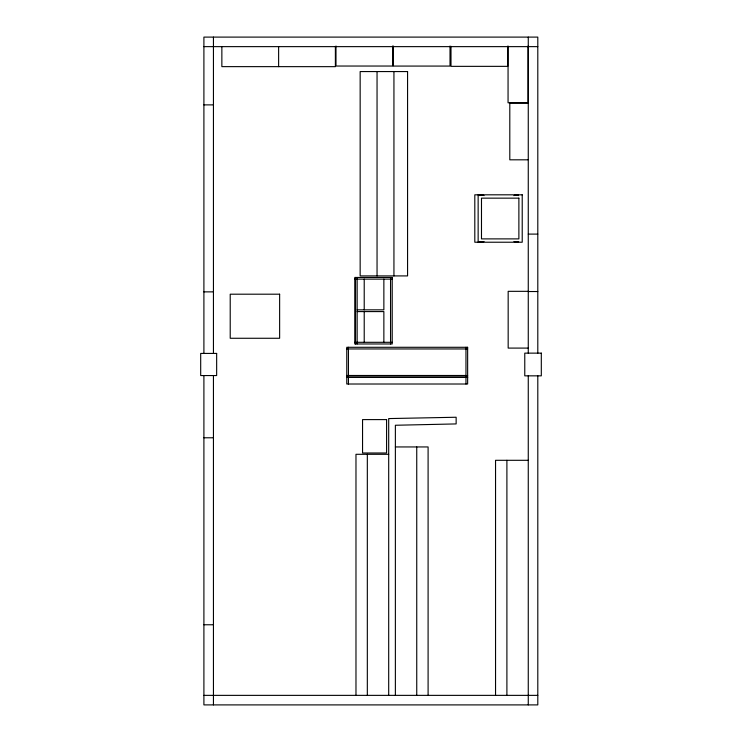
<?xml version="1.0" encoding="UTF-8"?>
<svg xmlns="http://www.w3.org/2000/svg" width="742" height="742" viewBox="0 0 742 742"><rect width="100%" height="100%" fill="white"/><g stroke="black" fill="none" stroke-linecap="round" stroke-linejoin="round"><path stroke-width="1.11" d="M355.511 342.303L355.511 343.973L355.52 277.452M479.991 195.063L483.33 195.063M514.651 195.081L517.99 195.081M483.33 242.031L479.991 242.031M517.99 242.031L514.651 242.031M203.902 46.635L537.802 46.635M527.831 103.055L509.8 103.055L509.8 159.818L527.831 159.818M203.902 104.882L213.446 104.882M528.267 234.101L537.802 234.101M354.815 279.122L392.212 279.122M528.202 291.328L508.168 291.328L508.168 348.091L528.202 348.091M528.267 291.532L537.802 291.532M203.902 291.866L213.446 291.866M357.152 309.841L383.864 309.841L383.864 279.122M357.152 311.584L383.864 311.584L383.864 342.303M354.815 342.303L392.212 342.303M346.764 348.953L467.636 348.953M346.764 375.48L465.967 375.48M465.967 375.61L467.636 375.61M346.764 377.057L467.636 377.057M346.764 377.335L467.636 377.335M203.902 437.78L213.446 437.78M395.375 446.944L428.097 446.944L428.097 695.365M388.697 454.299L355.975 454.299L355.975 695.365M528.267 460.3L495.545 460.3L495.545 695.365M203.902 624.764L213.446 624.764M203.902 695.365L537.802 695.365M537.802 353.136L537.802 37.1L203.902 37.1L203.902 353.424M537.802 375.842L537.802 704.9L203.902 704.9L203.902 375.554M528.267 37.1L528.267 353.136M528.267 375.842L528.267 704.9M528.091 46.023L528.091 102.786L508.057 102.786L508.057 46.023M507.76 46.319L507.76 66.353L450.997 66.353L450.997 46.319M506.897 460.3L506.897 695.365M478.145 194.812L478.145 242.226M465.967 347.284L465.967 384.013M450.014 46.041L450.014 66.075L393.251 66.075L393.251 46.041M416.744 446.944L416.744 695.365M395.375 695.365L395.375 425.259L456.144 423.923L456.144 417.245L388.697 418.581L388.697 695.365M393.937 71.566L393.937 275.913M392.75 46.004L392.75 66.038L335.987 66.038L335.987 46.004M390.542 277.452L390.542 343.973M377.047 71.566L377.047 275.913M367.327 454.299L367.327 695.365M364.22 279.122L364.22 309.841M364.22 311.584L364.22 342.303M357.152 277.452L357.152 343.973M348.434 347.284L348.434 384.013M335.384 46.625L335.384 66.659L221.858 66.632L221.858 46.598M278.621 46.598L278.621 66.659M213.446 37.1L213.446 353.424M213.446 375.554L213.446 704.9M484.016 241.502A3.339 3.339 0 0 1 479.295 241.502M479.295 195.591A3.339 3.339 0 0 1 484.016 195.591M513.956 195.61A3.339 3.339 0 0 1 518.677 195.61M518.677 241.502A3.339 3.339 0 0 1 513.956 241.502M407.571 71.566L360.158 71.566L360.158 275.913L407.571 275.913L407.571 71.566M522.22 194.812L474.806 194.812L474.806 242.226L522.22 242.226L522.22 194.812M518.881 198.151L481.484 198.151L481.484 238.887L518.881 238.887L518.881 198.151M392.212 277.452L354.815 277.452L354.815 343.973L392.212 343.973L392.212 277.452M279.632 294.194L230.215 294.194L230.215 338.269L279.632 338.269L279.632 294.194M467.636 347.284L346.764 347.284L346.764 384.013L467.636 384.013L467.636 347.284M541.308 353.136L524.77 353.136L524.77 375.842L541.308 375.842L541.308 353.136M216.655 353.424L200.692 353.424L200.692 375.554L216.655 375.554L216.655 353.424M386.591 419.601L362.55 419.601L362.55 452.991L386.591 452.991L386.591 419.601"/></g></svg>
